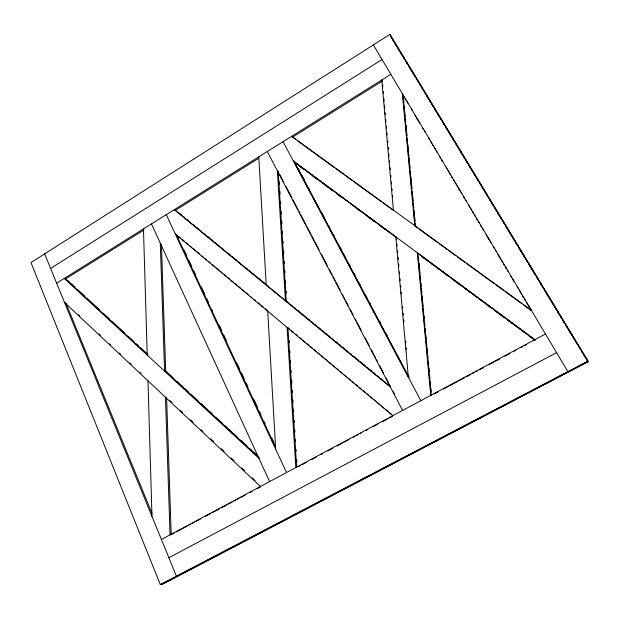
<?xml version="1.0" encoding="UTF-8"?>
<svg xmlns="http://www.w3.org/2000/svg" width="619" height="619" viewBox="0 0 619 619"><rect width="100%" height="100%" fill="white"/><g stroke="black" fill="none" stroke-linecap="round" stroke-linejoin="round"><path stroke-width="0.93" d="M160.298 584.591L587.973 361.109L389.916 34.409L30.95 262.564L160.298 584.591L163.416 583.787L587.988 361.674M50.611 268.429L382.039 59.525M56.639 283.185L390.852 74.311M65.343 279.053L143.987 229.928M175.115 210.483L258.68 158.294M292.269 137.317L382.38 81.027M161.404 539.474L545.563 333.951M171.95 534.282L174.504 532.92M176.206 532.007L181.313 529.276M183.015 528.363L187.278 526.088M188.981 525.175L190.683 524.27M192.385 523.357L194.087 522.444M195.79 521.538L200.896 518.799M205.152 516.525L210.259 513.793M211.961 512.88L219.629 508.787M221.331 507.874L226.438 505.143M228.14 504.23L232.396 501.955M234.098 501.042L235.8 500.129M237.503 499.224L239.205 498.31M240.915 497.397L245.17 495.123M250.277 492.391L251.979 491.478M257.086 488.747L260.491 486.929M298.807 466.432L300.509 465.527M302.211 464.614L306.467 462.339M311.574 459.608L316.68 456.868M320.936 454.594L322.638 453.681M327.753 450.949L332.86 448.218M337.115 445.943L342.222 443.212M343.924 442.299L349.031 439.567M353.287 437.293L354.989 436.38M356.699 435.466L358.401 434.561M360.103 433.648L361.806 432.735M366.061 430.46L367.763 429.547M372.87 426.816L377.977 424.085M382.233 421.81L387.347 419.078M389.049 418.165L392.454 416.339M434.167 394.032L438.422 391.75M443.537 389.018L448.643 386.287M450.346 385.374L458.006 381.281M459.708 380.368L464.815 377.636M466.517 376.723L470.78 374.449M472.483 373.536L474.185 372.623M475.887 371.717L477.589 370.804M479.292 369.891L483.547 367.616M488.654 364.885L493.761 362.154M495.463 361.241L499.726 358.966M504.833 356.235L509.94 353.503M514.196 351.221L515.898 350.315M521.005 347.584L522.707 346.671M524.409 345.758L526.111 344.845M533.779 340.752L535.481 339.839M168.855 557.704L556.682 352.613M161.489 584.29L588.05 361.426L390.457 35.593M162.232 584.096L588.05 361.643L390.79 36.335M177.56 575.887L176.407 576.173L44.653 253.86M178.28 575.709L179.425 575.43M258.773 156.855L266.209 285.011L286.311 301.306L278.202 171.641M286.829 301.608L287.657 302.072M267.632 285.839L268.507 286.349M531.512 310.367L291.696 136.281L295.611 139.445M297.182 140.583L333.92 167.262M335.483 168.391L343.297 174.071M344.86 175.208L351.894 180.315M353.457 181.444L372.22 195.07M373.783 196.208L381.598 201.879M383.161 203.017L393.328 210.398M415.217 226.291L417.562 227.993M419.125 229.123L437.881 242.749M439.444 243.886L447.266 249.558M448.829 250.695L455.863 255.802M457.426 256.939L465.24 262.618M466.803 263.748L494.163 283.618M495.726 284.748L503.549 290.427M505.112 291.564L521.523 303.48M523.086 304.618L530.901 310.297M293.336 160.971L535.172 340.001L417.763 253.202M294.126 161.807L396.764 237.681M295.395 162.898L303.937 169.211M307.813 172.082L317.911 179.541M319.458 180.694L321.013 181.839M322.569 182.984L332.658 190.451M336.543 193.321L346.632 200.78M350.516 203.651L360.606 211.11M362.161 212.263L363.709 213.408M365.264 214.553L375.354 222.02M379.238 224.89L389.328 232.349M393.212 235.22L394.767 236.365M421.934 256.452L434.352 265.636M435.908 266.789L449.108 276.546M450.655 277.691L463.082 286.876M464.629 288.021L477.056 297.205M478.603 298.358L491.803 308.115M493.358 309.26L505.777 318.445M507.332 319.59L519.751 328.774M521.306 329.927L534.499 339.684M300.842 167.176L303.952 169.474M312.494 175.788L317.934 179.812M324.147 184.408L331.916 190.149M336.574 193.6L342.013 197.616M355.221 207.388L360.66 211.404M366.874 216L374.642 221.749M379.3 225.192L384.739 229.216M422.026 256.784L427.466 260.808M431.35 263.679L434.453 265.977M436.008 267.129L439.119 269.427M443.003 272.298L448.442 276.322M453.1 279.765L460.869 285.514M464.753 288.384L470.192 292.408M474.077 295.278L477.179 297.577M478.735 298.722L481.845 301.02M485.729 303.89L491.161 307.914M495.827 311.365L503.595 317.106M507.479 319.977L515.248 325.726M516.795 326.871L519.906 329.169M521.461 330.322L524.564 332.62M528.448 335.49L533.888 339.506M180.137 213.834L181.622 215.064M183.116 216.286L184.609 217.509M186.845 219.343L188.338 220.573M193.554 224.852L195.047 226.082M197.283 227.916L198.769 229.138M200.262 230.361L201.755 231.583M203.991 233.425L205.485 234.647M207.721 236.481L209.207 237.711M211.443 239.545L212.936 240.768M215.172 242.602L216.665 243.832M218.151 245.054L219.644 246.277M221.881 248.111L223.374 249.341M228.589 253.62L230.082 254.842M232.318 256.684L233.812 257.906M235.297 259.129L236.791 260.351M239.027 262.193L240.52 263.415M245.735 267.702L247.229 268.925M249.465 270.758L250.958 271.981M252.451 273.211L253.937 274.434M256.173 276.267L257.666 277.49M259.16 278.72L260.645 279.943M262.882 281.777L264.375 282.999M287.487 301.979L288.98 303.202M291.216 305.035L292.702 306.258M294.195 307.488L295.689 308.711M297.925 310.545L299.41 311.767M301.654 313.609L303.14 314.831M304.633 316.054L306.126 317.276M308.363 319.118L309.848 320.34M311.342 321.563L312.835 322.785M315.071 324.619L316.557 325.849M318.8 327.683L320.286 328.906M321.779 330.128L323.273 331.358M325.509 333.192L326.994 334.415M328.488 335.637L329.981 336.868M332.217 338.701L333.711 339.924M335.947 341.758L337.432 342.988M338.926 344.21L340.419 345.433M342.655 347.267L344.141 348.497M346.377 350.331L347.87 351.553M350.106 353.387L351.6 354.617M353.836 356.451L355.329 357.674M356.815 358.896L358.308 360.126M360.544 361.96L362.038 363.183M363.523 364.405L365.017 365.636M367.253 367.469L368.746 368.692M370.239 369.914L371.725 371.137M373.961 372.978L375.454 374.201M377.691 376.035L379.184 377.265M380.67 378.488L382.163 379.71M384.399 381.544L385.892 382.766M387.386 383.997L388.871 385.219M268.631 286.837L174.357 209.617L390.341 387.007M273.737 290.992L275.47 292.315M284.291 299.697L390.171 386.651M178.551 236.419L180.779 238.276M182.257 239.514L184.477 241.371M185.963 242.609L188.184 244.466M189.662 245.697L191.89 247.554M193.368 248.792L195.589 250.649M197.074 251.887L199.295 253.744M201.515 255.601L203.001 256.839M205.222 258.696L206.7 259.934M208.92 261.791L210.406 263.029M212.627 264.878L214.847 266.735M216.333 267.973L218.553 269.83M220.031 271.068L222.252 272.925M223.738 274.163L225.958 276.02M227.444 277.258L229.664 279.115M231.142 280.353L233.363 282.21M234.849 283.448L237.069 285.297M238.555 286.535L240.776 288.392M242.253 289.63L244.474 291.487M245.96 292.725L248.18 294.582M250.401 296.439L251.887 297.677M254.107 299.534L255.585 300.772M257.806 302.629L260.034 304.478M261.512 305.716L263.733 307.573M265.218 308.811L267.439 310.668M288.175 327.993L289.661 329.231M291.139 330.469L293.36 332.326M295.588 334.183L297.066 335.421M299.287 337.278L301.507 339.135M302.993 340.373L305.213 342.23M306.699 343.468L308.92 345.317M310.398 346.555L312.618 348.412M314.104 349.65L316.324 351.507M317.802 352.745L320.031 354.602M321.509 355.84L323.729 357.697M325.215 358.935L327.436 360.792M328.913 362.03L331.142 363.879M332.62 365.117L334.84 366.974M336.326 368.212L338.547 370.069M340.024 371.307L342.253 373.164M344.474 375.021L346.694 376.878M348.172 378.116L350.4 379.973M351.878 381.211L354.099 383.06M355.585 384.298L357.805 386.155M359.283 387.393L361.504 389.25M362.989 390.488L365.21 392.345M366.696 393.583L368.916 395.44M370.394 396.678L372.615 398.535M374.1 399.773L376.321 401.63M377.807 402.861L380.027 404.718M381.505 405.956L383.726 407.813M385.211 409.051L388.175 411.527M389.653 412.765L391.873 414.622M392.779 415.689L175.262 233.943L176.33 234.562L275.579 447.15M67.788 280.531L69.908 282.488M71.332 283.796L74.868 287.069M77.7 289.684L84.788 296.222M87.619 298.838L99.659 309.957M103.203 313.229L109.578 319.11M111.706 321.075L124.458 332.844M127.994 336.117L133.665 341.348M136.497 343.963L138.617 345.928M140.745 347.886L147.833 354.432M165.536 370.781L173.328 377.969M176.872 381.242L183.247 387.13M184.663 388.438L188.207 391.703M191.039 394.318L198.119 400.857M200.958 403.48L207.326 409.36M208.75 410.668L212.286 413.941M215.83 417.206L222.206 423.094M225.037 425.71L227.165 427.675M228.581 428.982L232.125 432.248M233.541 433.555L237.077 436.828M240.621 440.101L246.996 445.982M249.828 448.597L251.956 450.562M253.372 451.87L258.332 456.451M147.825 354.896L65.552 278.921L64.244 278.434L258.951 458.339M165.552 371.268L259.168 457.727M78.481 314.715L79.882 316.038M98.885 333.873L100.286 335.189M109.431 343.777L110.84 345.1M119.281 353.023L120.69 354.347M129.835 362.927L131.243 364.251M139.685 372.174L141.093 373.497M169.939 400.578L172.051 402.559M180.493 410.482L182.605 412.463M190.343 419.728L193.159 422.375M200.896 429.64L203.009 431.621M210.746 438.886L213.563 441.525M221.3 448.79L224.117 451.437M231.15 458.037L233.967 460.683M241.704 467.949L244.513 470.587M252.258 477.853L255.067 480.499M64.492 302.397L260.467 486.48M392.833 39.987L394.334 42.463M395.835 44.939L396.833 46.595M398.334 49.071L402.342 55.679M403.34 57.327L404.841 59.803M406.343 62.279L407.341 63.935M408.842 66.411L412.85 73.019M413.848 74.667L415.349 77.143M416.85 79.619L417.848 81.275M419.349 83.751L420.355 85.399M421.353 87.055L423.357 90.359M424.355 92.007L425.857 94.483M426.862 96.138L428.363 98.614M429.865 101.09L430.863 102.739M431.861 104.394L433.865 107.698M434.863 109.346L436.364 111.822M437.37 113.478L441.37 120.078M442.368 121.734L443.869 124.21M445.371 126.686L446.872 129.162M447.877 130.818L451.878 137.426M452.884 139.074L454.385 141.55M455.886 144.026L457.387 146.502M458.385 148.158L462.385 154.765M463.391 156.414L464.892 158.89M466.393 161.366L467.391 163.021M468.893 165.497L472.901 172.105M473.899 173.753L475.4 176.229M476.901 178.705L477.899 180.361M479.4 182.837L480.406 184.485M481.404 186.141L483.408 189.445M484.406 191.093L485.907 193.569M486.905 195.225L488.406 197.701M489.908 200.177L490.913 201.833M491.912 203.481L493.916 206.785M494.914 208.433L496.415 210.909M497.421 212.565L501.421 219.172M502.419 220.821L503.92 223.297M505.421 225.773L506.922 228.249M507.928 229.904L511.928 236.512M512.927 238.16L514.428 240.636M515.929 243.112L517.43 245.596M518.436 247.244L522.436 253.852M523.442 255.5L524.943 257.976M526.444 260.452L527.442 262.108M528.943 264.584L532.944 271.192M533.949 272.84L535.45 275.316M536.952 277.799L537.95 279.448M539.451 281.924L543.459 288.531M544.457 290.179L545.958 292.655M546.956 294.311L548.457 296.787M549.958 299.263L550.964 300.919M551.962 302.567L553.966 305.871M554.964 307.519L556.466 309.995M557.464 311.651L561.472 318.259M562.47 319.907L564.474 323.211M565.472 324.859L566.973 327.343M567.979 328.991L571.979 335.599M572.977 337.247L574.478 339.723M575.98 342.199L577.481 344.682M578.486 346.331L579.988 348.807M581.489 351.283L582.487 352.938M583.988 355.414L584.986 357.062M586.99 360.366L587.988 362.022M373.35 44.939L568.041 371.88M406.923 101.57L407.913 103.234M411.372 109.037L412.362 110.7M416.811 118.167L417.794 119.831M418.784 121.486L419.775 123.142M424.224 130.617L425.214 132.273M428.673 138.083L429.663 139.739M430.654 141.403L431.636 143.059M436.086 150.525L437.076 152.189M441.525 159.656L442.515 161.311M445.974 167.122L446.964 168.786M447.955 170.442L448.945 172.105M453.394 179.572L454.377 181.228M455.367 182.891L456.358 184.547M458.826 188.694L459.816 190.358M460.807 192.014L461.797 193.677M463.275 196.161L464.265 197.825M465.256 199.48L466.246 201.144M470.695 208.611L471.686 210.267M472.668 211.93L473.659 213.586M478.108 221.06L479.098 222.716M482.557 228.527L483.547 230.183M487.996 237.65L488.987 239.313M489.977 240.969L490.96 242.633M495.409 250.099L496.399 251.755M499.858 257.566L500.848 259.222M501.839 260.885L502.829 262.541M505.297 266.696L506.288 268.352M507.278 270.016L508.269 271.671M512.718 279.138L513.7 280.802M517.167 286.605L518.149 288.268M519.14 289.924L520.13 291.588M524.579 299.054L525.57 300.71M526.56 302.374L527.543 304.03M530.019 308.185L531.009 309.84M403.046 95.249L404.037 96.904M405.027 98.568L406.018 100.224M414.908 115.165L415.898 116.821M416.889 118.484L417.879 120.14M422.328 127.607L423.319 129.27M432.209 144.204L433.199 145.86M434.19 147.523L435.18 149.179M439.629 156.653L440.62 158.309M441.602 159.965L442.593 161.629M449.51 173.243L450.5 174.906M451.491 176.562L452.481 178.226M456.93 185.692L457.921 187.348M458.903 189.012L459.894 190.667M463.352 196.478L464.343 198.134M468.792 205.601L469.782 207.264M474.231 214.731L475.222 216.395M476.204 218.05L477.195 219.714M480.654 225.517L481.644 227.181M486.093 234.647L487.083 236.303M488.074 237.967L489.056 239.623M493.505 247.089L494.496 248.753M497.955 254.556L498.945 256.22M503.394 263.686L504.384 265.35M505.375 267.006L506.357 268.669M510.807 276.136L511.797 277.792M512.787 279.455L513.778 281.111M520.695 292.725L521.685 294.389M522.676 296.044L523.659 297.708M528.108 305.175L529.098 306.831M530.088 308.494L531.079 310.15M294.721 161.861L295.627 163.563M298.343 168.678L299.256 170.38M301.523 174.635L304.238 179.75M308.324 187.418L309.229 189.12M321.926 212.975L324.642 218.089M328.728 225.757L329.633 227.459M333.711 235.127L334.616 236.829M340.512 247.902L341.417 249.604M344.141 254.719L345.046 256.421M349.131 264.089L350.037 265.791M354.114 273.459L355.02 275.161M359.105 282.829L360.01 284.531M365.906 295.611L366.812 297.313M369.528 302.428L370.441 304.13M379.509 321.168L380.414 322.87M386.31 333.943L387.215 335.653M294.358 161.822L408.95 377.195M293.863 161.311L408.625 377.025M283.069 141.674L420.827 400.686M382.325 81.066L381.761 79.99L393.398 210.112M277.97 171.2L278.867 172.91M279.757 174.62L283.781 182.311M286.017 186.59L291.835 197.701M292.725 199.411L298.095 209.671M298.985 211.381L299.882 213.091M300.772 214.808L306.142 225.068M307.039 226.778L311.063 234.469M311.953 236.179L314.189 240.458M315.086 242.168L319.11 249.859M321.346 254.138L327.157 265.249M329.393 269.528L332.078 274.658M332.968 276.368L335.204 280.639M336.102 282.357L340.125 290.048M342.361 294.327L343.251 296.037M344.149 297.747L345.046 299.457M345.936 301.167L348.172 305.438M350.408 309.717L353.093 314.847M355.329 319.118L356.219 320.828M357.117 322.538L361.14 330.237M365.164 337.928L369.187 345.626M371.423 349.897L375.447 357.596M376.344 359.306L377.234 361.016M379.47 365.295L383.494 372.986M386.179 378.116L388.415 382.395M389.312 384.105L390.202 385.815M393.336 391.796L394.674 394.365M267.284 151.539L402.621 410.428M177.003 234.965L178.636 238.454M183.944 249.805L186.799 255.926M188.834 260.289L191.689 266.402M193.732 270.774L195.364 274.263M201.074 286.489L204.742 294.35M206.785 298.722L208.417 302.211M211.683 309.198L212.495 310.947M219.025 324.921L221.47 330.159M223.513 334.531L226.368 340.643M236.566 362.479L239.421 368.591M241.456 372.955L244.312 379.068M246.354 383.44L247.987 386.929M253.697 399.154L257.365 407.016M259.407 411.387L261.04 414.877M264.305 421.864L265.118 423.613M271.648 437.587L274.093 442.825M166.263 214.669L286.558 472.521M151.462 223.923L269.605 481.59M389.916 34.409L391.332 37.511M400.083 51.478L400.408 52.197M65.73 302.621L151.98 513.375M403.542 99.133L403.905 102.971M404.176 105.849L404.54 109.687M404.718 111.606L405.174 116.403M405.352 118.33L405.716 122.167M405.987 125.046L406.35 128.884M406.621 131.762L406.985 135.6M407.256 138.478L407.619 142.316M407.797 144.235L408.254 149.04M408.432 150.959L408.888 155.756M409.066 157.675L409.43 161.513M409.701 164.391L410.064 168.229M410.335 171.115L410.699 174.953M410.877 176.872L411.333 181.669M411.604 184.547L411.968 188.385M412.239 191.263L412.602 195.101M412.78 197.02L413.144 200.866M413.415 203.744L413.778 207.582M414.049 210.46L414.413 214.298M414.684 217.176L415.047 221.014M415.318 223.892L415.504 225.819M418.49 257.481L418.761 260.359M419.032 263.237L419.396 267.083M419.667 269.961L420.03 273.799M420.208 275.726L420.572 279.564M420.843 282.442L421.206 286.28M421.477 289.166L421.841 293.004M422.112 295.882L422.475 299.728M422.746 302.606L423.11 306.444M423.295 308.363L423.744 313.168M423.93 315.086L424.286 318.924M424.564 321.81L424.92 325.648M425.199 328.527L425.555 332.372M425.833 335.25L426.189 339.088M426.375 341.007L426.824 345.812M427.009 347.731L427.458 352.528M427.737 355.414L428.008 358.293M428.278 361.171L428.642 365.009M428.913 367.895L429.276 371.733M429.547 374.611L429.911 378.457M430.182 381.335L430.545 385.173M430.816 388.051L431.18 391.897M431.25 395.595L417.817 253.248L417.322 252.614L430.778 395.363M382.666 84.911L382.844 86.83M383.269 91.643L383.44 93.562M383.873 98.367L384.136 101.253M384.476 105.098L384.732 107.985M385.165 112.79L385.335 114.708M385.769 119.521L385.939 121.44M386.372 126.245L386.542 128.172M386.976 132.977L387.146 134.903M387.664 140.668L387.834 142.594M388.268 147.399L388.438 149.318M388.871 154.131L389.042 156.05M389.475 160.855L389.645 162.782M390.078 167.587L390.249 169.513M390.767 175.278L390.937 177.204M391.363 182.009L391.541 183.928M391.966 188.741L392.144 190.66M392.57 195.465L392.748 197.391M396.322 237.356L396.5 239.274M396.926 244.079L397.096 245.998M397.53 250.796L397.7 252.714M398.133 257.519L398.303 259.438M398.737 264.236L398.907 266.155M399.417 271.919L399.595 273.838M400.021 278.635L400.191 280.554M400.625 285.359L400.795 287.278M401.228 292.075L401.398 293.994M402.52 306.475L402.69 308.394M403.116 313.191L403.294 315.117M403.72 319.915L403.89 321.834M405.615 341.03L405.785 342.957M406.211 347.754L406.389 349.673M408.71 375.594L408.88 377.513M395.773 236.69L408.347 377.234M279.324 181.731L279.502 184.609M279.92 191.317L280.105 194.196M280.585 201.871L280.701 203.79M281.181 211.458L281.366 214.336M281.784 221.053L281.962 223.923M282.442 231.599L282.566 233.518M283.045 241.186L283.162 243.105M283.641 250.78L283.827 253.658M284.307 261.326L284.423 263.245M284.902 270.913L285.026 272.832M285.506 280.508L285.684 283.386M286.164 291.054L286.288 292.973M289.235 340.551L289.359 342.477M289.901 351.135L290.017 353.062M290.504 360.761L290.621 362.688M291.1 370.386L291.224 372.313M291.704 380.012L291.889 382.898M292.369 390.597L292.493 392.523M292.973 400.222L293.089 402.141M293.576 409.84L293.692 411.767M294.234 420.433L294.358 422.351M294.837 430.05L294.961 431.977M295.441 439.676L295.565 441.602M296.044 449.301L296.168 451.228M296.71 459.886L296.826 461.813M277.374 170.836L285.475 300.834M267.694 311.171L275.703 449.247M161.435 244.745L165.706 371.415L164.577 371.145L160.298 243.19M166.588 397.429L171.215 534.677L170.063 534.847L165.451 397.228M143.469 228.914L147.206 355.089M147.964 380.801L151.98 516.416M296.671 467.577L295.828 467.562L287.092 327.389L287.928 327.791L296.671 467.577M415.279 226.337L414.784 225.633L402.342 93.593L402.861 94.645L415.279 226.337"/></g></svg>
